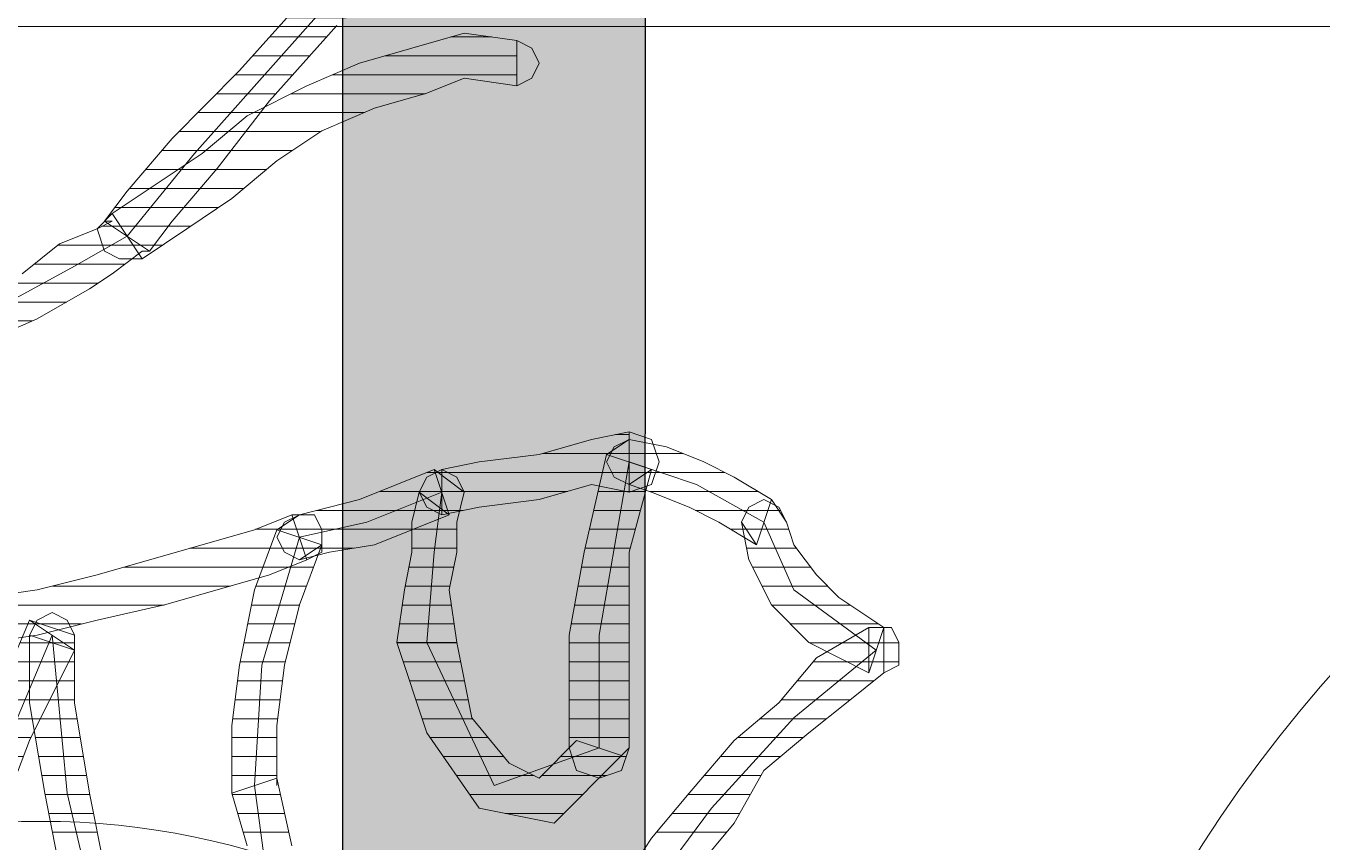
# Model space of a CAD drawing. Header units: centimetres. Extents: x 54005 to 61405, y 90310 to 94744.
# Drawn here: x 56650.87 to 56659.43, y 92668.09 to 92673.48 of the extents above; entities that cross this region are included whole.
import ezdxf

# ---------------------------------------------------------------- set-up
doc = ezdxf.new("R2010")
doc.units = ezdxf.units.CM
doc.header["$LTSCALE"] = 25
doc.linetypes.add('DASHDOT2', pattern=[0.5, 0.25, -0.125, 0, -0.125])
doc.layers.get('0').update_dxf_attribs({"lineweight": 0})
doc.layers.add('BA_axis', color=5, linetype='DASHDOT2')
doc.layers.add('OC-Mutfak_Ekipman', color=252, linetype='Continuous')
pattern_1 = [(360, (-5108.51305, -673.59423), (1e-16, 0.125), [25])]

# ---------------------------------------------------------------- blocks, each defined once
blk = doc.blocks.new('salatabar')
at = {"layer": 'OC-Mutfak_Ekipman'}
h = blk.add_hatch(color=256, dxfattribs=at)
h.dxf.hatch_style = 1
h.paths.add_polyline_path([(93394.0447, -80809.4894, 0.414212), (93393.0448, -80808.4893, 0.41421), (93392.0447, -80809.4893), (93392.0331, -80957.4893, 0.414217), (93393.0331, -80958.4893, 0.414216), (93394.0331, -80957.4894)])
h.paths.add_polyline_path([(93402.0447, -80809.4899, 0.414217), (93401.0448, -80808.4899, 0.414216), (93400.0447, -80809.4898), (93400.0331, -80957.4898, 0.414212), (93401.0331, -80958.4899, 0.41421), (93402.0331, -80957.4899)])
h.paths.add_polyline_path([(93410.0447, -80809.4905, 0.414217), (93409.0448, -80808.4904, 0.41421), (93408.0447, -80809.4903), (93408.0331, -80957.4903, 0.414217), (93409.0331, -80958.4904, 0.41421), (93410.0331, -80957.4905)])
h.paths.add_polyline_path([(93416.0331, -80957.4908, 0.414217), (93417.0331, -80958.4909, 0.41421), (93418.0331, -80957.491), (93418.0447, -80809.491, 0.414217), (93417.0448, -80808.4909, 0.41421), (93416.0447, -80809.4908)])
h.paths.add_polyline_path([(93426.0447, -80809.4915, 0.414217), (93425.0448, -80808.4914, 0.41421), (93424.0447, -80809.4913), (93424.0331, -80957.4913, 0.414217), (93425.0331, -80958.4914, 0.41421), (93426.0331, -80957.4915)])
for p, q in [((93408.0447, -80809.4903), (93408.0331, -80957.4903)), ((93410.0331, -80957.4904), (93410.0447, -80809.4904))]:
    blk.add_line(p, q, dxfattribs=at)
blk = doc.blocks.new('by')
at = {"ltscale": 30}
h = blk.add_hatch(dxfattribs=at)
h.set_pattern_fill('DC_LINES', color=256, scale=0.1, style=0)
h.set_pattern_definition(pattern_1)
edge = h.paths.add_edge_path(flags=0)
edge.add_line((6362.8562, 2247.5573), (6362.7077, 2247.5076))
edge.add_line((6362.7077, 2247.5076), (6362.3122, 2247.4083))
edge.add_line((6362.3122, 2247.4083), (6361.8669, 2247.1599))
edge.add_line((6361.8669, 2247.1599), (6361.3718, 2246.7625))
edge.add_line((6361.3718, 2246.7625), (6360.8777, 2246.3651))
edge.add_line((6360.8777, 2246.3651), (6360.4323, 2245.8684))
edge.add_line((6360.4323, 2245.8684), (6360.0857, 2245.4213))
edge.add_line((6360.0857, 2245.4213), (6359.7888, 2245.0736))
edge.add_line((6359.7888, 2245.0736), (6359.6404, 2244.8748))
edge.add_line((6359.6404, 2244.8748), (6359.3435, 2245.0736))
edge.add_line((6359.3435, 2245.0736), (6359.4919, 2245.2723))
edge.add_line((6359.4919, 2245.2723), (6359.7888, 2245.62))
edge.add_line((6359.7888, 2245.62), (6360.2341, 2246.067))
edge.add_line((6360.2341, 2246.067), (6360.6794, 2246.5639))
edge.add_line((6360.6794, 2246.5639), (6361.1745, 2247.0606))
edge.add_line((6361.1745, 2247.0606), (6361.6687, 2247.458))
edge.add_line((6361.6687, 2247.458), (6362.2136, 2247.7063))
edge.add_line((6362.2136, 2247.7063), (6362.7077, 2247.8056))
edge.add_line((6362.7077, 2247.8056), (6362.5593, 2247.756))
edge.add_line((6362.5593, 2247.756), (6362.7077, 2247.8056))
edge.add_line((6362.7077, 2247.8056), (6362.8064, 2247.756))
edge.add_line((6362.8064, 2247.756), (6362.8562, 2247.6566))
edge.add_line((6362.8562, 2247.6566), (6362.8064, 2247.5573))
edge.add_line((6362.8064, 2247.5573), (6362.7077, 2247.5076))
h = blk.add_hatch(dxfattribs=at)
h.set_pattern_fill('DC_LINES', color=256, scale=0.1, style=0)
h.set_pattern_definition(pattern_1)
edge = h.paths.add_edge_path(flags=0)
edge.add_line((6362.0652, 2245.9677), (6361.7185, 2246.0174))
edge.add_line((6361.7185, 2246.0174), (6361.4714, 2245.918))
edge.add_line((6361.4714, 2245.918), (6361.1247, 2245.8187))
edge.add_line((6361.1247, 2245.8187), (6360.778, 2245.6697))
edge.add_line((6360.778, 2245.6697), (6360.4812, 2245.471))
edge.add_line((6360.4812, 2245.471), (6360.1843, 2245.2226))
edge.add_line((6360.1843, 2245.2226), (6359.8874, 2245.0239))
edge.add_line((6359.8874, 2245.0239), (6359.5905, 2244.8252))
edge.add_line((6359.5905, 2244.8252), (6359.3933, 2245.1232))
edge.add_line((6359.3933, 2245.1232), (6359.6902, 2245.3219))
edge.add_line((6359.6902, 2245.3219), (6359.987, 2245.5206))
edge.add_line((6359.987, 2245.5206), (6360.2839, 2245.7691))
edge.add_line((6360.2839, 2245.7691), (6360.6794, 2245.9677))
edge.add_line((6360.6794, 2245.9677), (6361.0261, 2246.1168))
edge.add_line((6361.0261, 2246.1168), (6361.3718, 2246.2161))
edge.add_line((6361.3718, 2246.2161), (6361.7185, 2246.3154))
edge.add_line((6361.7185, 2246.3154), (6362.0652, 2246.2658))
h = blk.add_hatch(dxfattribs=at)
h.set_pattern_fill('DC_LINES', color=256, scale=0.1, style=0)
h.set_pattern_definition(pattern_1)
edge = h.paths.add_edge_path(flags=0)
edge.add_line((6359.6404, 2244.8748), (6359.5905, 2244.8748))
edge.add_line((6359.5905, 2244.8748), (6359.3933, 2244.7258))
edge.add_line((6359.3933, 2244.7258), (6359.2448, 2244.6265))
edge.add_line((6359.2448, 2244.6265), (6358.8982, 2244.4279))
edge.add_line((6358.8982, 2244.4279), (6358.5525, 2244.2788))
edge.add_line((6358.5525, 2244.2788), (6358.2058, 2244.0802))
edge.add_line((6358.2058, 2244.0802), (6357.8591, 2243.8814))
edge.add_line((6357.8591, 2243.8814), (6357.5622, 2243.7324))
edge.add_line((6357.5622, 2243.7324), (6357.3152, 2243.5337))
edge.add_line((6357.3152, 2243.5337), (6357.1169, 2243.8317))
edge.add_line((6357.1169, 2243.8317), (6357.365, 2244.0304))
edge.add_line((6357.365, 2244.0304), (6357.7605, 2244.1795))
edge.add_line((6357.7605, 2244.1795), (6358.1072, 2244.3781))
edge.add_line((6358.1072, 2244.3781), (6358.4529, 2244.5769))
edge.add_line((6358.4529, 2244.5769), (6358.7995, 2244.7258))
edge.add_line((6358.7995, 2244.7258), (6359.0466, 2244.9246))
edge.add_line((6359.0466, 2244.9246), (6359.2937, 2245.0239))
edge.add_line((6359.2937, 2245.0239), (6359.3933, 2245.0736))
edge.add_line((6359.3933, 2245.0736), (6359.3435, 2245.0736))
h = blk.add_hatch(dxfattribs=at)
h.set_pattern_fill('DC_LINES', color=256, scale=0.1, style=0)
h.set_pattern_definition(pattern_1)
edge = h.paths.add_edge_path(flags=0)
edge.add_line((6361.57, 2243.4343), (6361.8171, 2243.484))
edge.add_line((6361.8171, 2243.484), (6362.2136, 2243.5337))
edge.add_line((6362.2136, 2243.5337), (6362.5593, 2243.6331))
edge.add_line((6362.5593, 2243.6331), (6362.8064, 2243.6827))
edge.add_line((6362.8064, 2243.6827), (6362.8064, 2243.2854))
edge.add_line((6362.8064, 2243.2854), (6362.5593, 2243.335))
edge.add_line((6362.5593, 2243.335), (6362.2136, 2243.2356))
edge.add_line((6362.2136, 2243.2356), (6361.8171, 2243.186))
edge.add_line((6361.8171, 2243.186), (6361.57, 2243.1362))
h = blk.add_hatch(dxfattribs=at)
h.set_pattern_fill('DC_LINES', color=256, scale=0.1, style=0)
h.set_pattern_definition(pattern_1)
edge = h.paths.add_edge_path(flags=0)
edge.add_line((6362.6579, 2243.5337), (6362.8064, 2243.6331))
edge.add_line((6362.8064, 2243.6331), (6363.0544, 2243.5833))
edge.add_line((6363.0544, 2243.5833), (6363.3015, 2243.484))
edge.add_line((6363.3015, 2243.484), (6363.4997, 2243.3847))
edge.add_line((6363.4997, 2243.3847), (6363.7468, 2243.2356))
edge.add_line((6363.7468, 2243.2356), (6363.6482, 2242.9376))
edge.add_line((6363.6482, 2242.9376), (6363.4001, 2243.0866))
edge.add_line((6363.4001, 2243.0866), (6363.2029, 2243.186))
edge.add_line((6363.2029, 2243.186), (6362.9548, 2243.2854))
edge.add_line((6362.9548, 2243.2854), (6362.8064, 2243.335))
edge.add_line((6362.8064, 2243.335), (6362.9548, 2243.4343))
edge.add_line((6362.9548, 2243.4343), (6362.8064, 2243.335))
edge.add_line((6362.8064, 2243.335), (6362.7077, 2243.3847))
edge.add_line((6362.7077, 2243.3847), (6362.6579, 2243.484))
edge.add_line((6362.6579, 2243.484), (6362.7077, 2243.5833))
edge.add_line((6362.7077, 2243.5833), (6362.8064, 2243.6331))
h = blk.add_hatch(dxfattribs=at)
h.set_pattern_fill('DC_LINES', color=256, scale=0.1, style=0)
h.set_pattern_definition(pattern_1)
edge = h.paths.add_edge_path(flags=0)
edge.add_line((6362.4607, 2241.6461), (6362.4109, 2241.5964))
edge.add_line((6362.4109, 2241.5964), (6362.4109, 2241.8944))
edge.add_line((6362.4109, 2241.8944), (6362.4109, 2242.3415))
edge.add_line((6362.4109, 2242.3415), (6362.5095, 2242.888))
edge.add_line((6362.5095, 2242.888), (6362.6579, 2243.5337))
edge.add_line((6362.6579, 2243.5337), (6362.9548, 2243.4343))
edge.add_line((6362.9548, 2243.4343), (6362.8064, 2242.888))
edge.add_line((6362.8064, 2242.888), (6362.8064, 2242.3415))
edge.add_line((6362.8064, 2242.3415), (6362.8064, 2241.8944))
edge.add_line((6362.8064, 2241.8944), (6362.8064, 2241.5964))
edge.add_line((6362.8064, 2241.5964), (6362.7575, 2241.5468))
edge.add_line((6362.7575, 2241.5468), (6362.8064, 2241.5964))
edge.add_line((6362.8064, 2241.5964), (6362.7575, 2241.4473))
edge.add_line((6362.7575, 2241.4473), (6362.6091, 2241.3977))
edge.add_line((6362.6091, 2241.3977), (6362.4607, 2241.4473))
edge.add_line((6362.4607, 2241.4473), (6362.4109, 2241.5964))
h = blk.add_hatch(dxfattribs=at)
h.set_pattern_fill('DC_LINES', color=256, scale=0.1, style=0)
h.set_pattern_definition(pattern_1)
edge = h.paths.add_edge_path(flags=0)
edge.add_line((6360.4812, 2243.0369), (6360.6296, 2243.1362))
edge.add_line((6360.6296, 2243.1362), (6360.8279, 2243.186))
edge.add_line((6360.8279, 2243.186), (6361.0261, 2243.2356))
edge.add_line((6361.0261, 2243.2356), (6361.2732, 2243.335))
edge.add_line((6361.2732, 2243.335), (6361.5202, 2243.4343))
edge.add_line((6361.5202, 2243.4343), (6361.6198, 2243.1362))
edge.add_line((6361.6198, 2243.1362), (6361.3718, 2243.0369))
edge.add_line((6361.3718, 2243.0369), (6361.1247, 2242.9376))
edge.add_line((6361.1247, 2242.9376), (6360.8279, 2242.888))
edge.add_line((6360.8279, 2242.888), (6360.6296, 2242.8383))
edge.add_line((6360.6296, 2242.8383), (6360.778, 2242.9376))
edge.add_line((6360.778, 2242.9376), (6360.6296, 2242.8383))
edge.add_line((6360.6296, 2242.8383), (6360.531, 2242.888))
edge.add_line((6360.531, 2242.888), (6360.4812, 2242.9873))
edge.add_line((6360.4812, 2242.9873), (6360.531, 2243.0866))
edge.add_line((6360.531, 2243.0866), (6360.6296, 2243.1362))
h = blk.add_hatch(dxfattribs=at)
h.set_pattern_fill('DC_LINES', color=256, scale=0.1, style=0)
h.set_pattern_definition(pattern_1)
edge = h.paths.add_edge_path(flags=0)
edge.add_line((6361.5202, 2243.4343), (6361.7185, 2243.2854))
edge.add_line((6361.7185, 2243.2854), (6361.6687, 2243.0866))
edge.add_line((6361.6687, 2243.0866), (6361.6687, 2242.888))
edge.add_line((6361.6687, 2242.888), (6361.6198, 2242.6395))
edge.add_line((6361.6198, 2242.6395), (6361.6687, 2242.2918))
edge.add_line((6361.6687, 2242.2918), (6361.2732, 2242.2918))
edge.add_line((6361.2732, 2242.2918), (6361.323, 2242.6395))
edge.add_line((6361.323, 2242.6395), (6361.3718, 2242.888))
edge.add_line((6361.3718, 2242.888), (6361.3718, 2243.0866))
edge.add_line((6361.3718, 2243.0866), (6361.4216, 2243.2854))
edge.add_line((6361.4216, 2243.2854), (6361.6198, 2243.1362))
edge.add_line((6361.6198, 2243.1362), (6361.4216, 2243.2854))
edge.add_line((6361.4216, 2243.2854), (6361.4714, 2243.3847))
edge.add_line((6361.4714, 2243.3847), (6361.57, 2243.4343))
edge.add_line((6361.57, 2243.4343), (6361.6687, 2243.3847))
edge.add_line((6361.6687, 2243.3847), (6361.7185, 2243.2854))
h = blk.add_hatch(dxfattribs=at)
h.set_pattern_fill('DC_LINES', color=256, scale=0.1, style=0)
h.set_pattern_definition(pattern_1)
edge = h.paths.add_edge_path(flags=0)
edge.add_line((6367.0124, 2240.7023), (6367.5564, 2240.9506))
edge.add_line((6367.5564, 2240.9506), (6368.2488, 2241.2984))
edge.add_line((6368.2488, 2241.2984), (6368.9421, 2241.6958))
edge.add_line((6368.9421, 2241.6958), (6369.6345, 2242.0932))
edge.add_line((6369.6345, 2242.0932), (6370.278, 2242.4906))
edge.add_line((6370.278, 2242.4906), (6370.8708, 2242.8383))
edge.add_line((6370.8708, 2242.8383), (6371.3161, 2243.0866))
edge.add_line((6371.3161, 2243.0866), (6371.5642, 2243.2854))
edge.add_line((6371.5642, 2243.2854), (6371.7614, 2242.9873))
edge.add_line((6371.7614, 2242.9873), (6371.5144, 2242.7885))
edge.add_line((6371.5144, 2242.7885), (6370.9704, 2242.5402))
edge.add_line((6370.9704, 2242.5402), (6370.4753, 2242.1925))
edge.add_line((6370.4753, 2242.1925), (6369.7331, 2241.7951))
edge.add_line((6369.7331, 2241.7951), (6369.0407, 2241.3977))
edge.add_line((6369.0407, 2241.3977), (6368.3484, 2241.0003))
edge.add_line((6368.3484, 2241.0003), (6367.655, 2240.6526))
edge.add_line((6367.655, 2240.6526), (6367.1111, 2240.4043))
h = blk.add_hatch(dxfattribs=at)
h.set_pattern_fill('DC_LINES', color=256, scale=0.1, style=0)
h.set_pattern_definition(pattern_1)
edge = h.paths.add_edge_path(flags=0)
edge.add_line((6363.7468, 2243.2356), (6363.8454, 2243.0866))
edge.add_line((6363.8454, 2243.0866), (6363.8952, 2242.9376))
edge.add_line((6363.8952, 2242.9376), (6364.0437, 2242.7389))
edge.add_line((6364.0437, 2242.7389), (6364.1921, 2242.5899))
edge.add_line((6364.1921, 2242.5899), (6364.489, 2242.3912))
edge.add_line((6364.489, 2242.3912), (6364.3904, 2242.0932))
edge.add_line((6364.3904, 2242.0932), (6363.9939, 2242.2918))
edge.add_line((6363.9939, 2242.2918), (6363.7468, 2242.5402))
edge.add_line((6363.7468, 2242.5402), (6363.5984, 2242.8383))
edge.add_line((6363.5984, 2242.8383), (6363.5486, 2243.0866))
edge.add_line((6363.5486, 2243.0866), (6363.6482, 2242.9376))
edge.add_line((6363.6482, 2242.9376), (6363.5486, 2243.0866))
edge.add_line((6363.5486, 2243.0866), (6363.5984, 2243.186))
edge.add_line((6363.5984, 2243.186), (6363.697, 2243.2356))
edge.add_line((6363.697, 2243.2356), (6363.7966, 2243.186))
edge.add_line((6363.7966, 2243.186), (6363.8454, 2243.0866))
h = blk.add_hatch(dxfattribs=at)
h.set_pattern_fill('DC_LINES', color=256, scale=0.1, style=0)
h.set_pattern_definition(pattern_1)
edge = h.paths.add_edge_path(flags=0)
edge.add_line((6360.6794, 2242.8383), (6360.4323, 2242.7389))
edge.add_line((6360.4323, 2242.7389), (6360.0857, 2242.6395))
edge.add_line((6360.0857, 2242.6395), (6359.739, 2242.5402))
edge.add_line((6359.739, 2242.5402), (6359.2937, 2242.4409))
edge.add_line((6359.2937, 2242.4409), (6358.8982, 2242.3415))
edge.add_line((6358.8982, 2242.3415), (6358.5525, 2242.2918))
edge.add_line((6358.5525, 2242.2918), (6358.2058, 2242.2422))
edge.add_line((6358.2058, 2242.2422), (6357.9089, 2242.1925))
edge.add_line((6357.9089, 2242.1925), (6357.9089, 2242.5899))
edge.add_line((6357.9089, 2242.5899), (6358.2058, 2242.5402))
edge.add_line((6358.2058, 2242.5402), (6358.5525, 2242.5899))
edge.add_line((6358.5525, 2242.5899), (6358.8982, 2242.6395))
edge.add_line((6358.8982, 2242.6395), (6359.2937, 2242.7389))
edge.add_line((6359.2937, 2242.7389), (6359.6404, 2242.8383))
edge.add_line((6359.6404, 2242.8383), (6359.987, 2242.9376))
edge.add_line((6359.987, 2242.9376), (6360.3327, 2243.0369))
edge.add_line((6360.3327, 2243.0369), (6360.5808, 2243.1362))
h = blk.add_hatch(dxfattribs=at)
h.set_pattern_fill('DC_LINES', color=256, scale=0.1, style=0)
h.set_pattern_definition(pattern_1)
edge = h.paths.add_edge_path(flags=0)
edge.add_line((6360.1843, 2241.2984), (6360.1843, 2241.348))
edge.add_line((6360.1843, 2241.348), (6360.1843, 2241.7454))
edge.add_line((6360.1843, 2241.7454), (6360.2341, 2242.1428))
edge.add_line((6360.2341, 2242.1428), (6360.3327, 2242.6395))
edge.add_line((6360.3327, 2242.6395), (6360.4812, 2243.0369))
edge.add_line((6360.4812, 2243.0369), (6360.778, 2242.9376))
edge.add_line((6360.778, 2242.9376), (6360.6296, 2242.5402))
edge.add_line((6360.6296, 2242.5402), (6360.531, 2242.1428))
edge.add_line((6360.531, 2242.1428), (6360.4812, 2241.7454))
edge.add_line((6360.4812, 2241.7454), (6360.4812, 2241.348))
edge.add_line((6360.4812, 2241.348), (6360.4812, 2241.3977))
h = blk.add_hatch(dxfattribs=at)
h.set_pattern_fill('DC_LINES', color=256, scale=0.1, style=0)
h.set_pattern_definition(pattern_1)
edge = h.paths.add_edge_path(flags=0)
edge.add_line((6358.8484, 2242.4409), (6359.1452, 2242.3415))
edge.add_line((6359.1452, 2242.3415), (6359.1452, 2241.8944))
edge.add_line((6359.1452, 2241.8944), (6359.2448, 2241.2984))
edge.add_line((6359.2448, 2241.2984), (6359.3435, 2240.8016))
edge.add_line((6359.3435, 2240.8016), (6359.4421, 2240.5036))
edge.add_line((6359.4421, 2240.5036), (6359.1452, 2240.4043))
edge.add_line((6359.1452, 2240.4043), (6359.0466, 2240.8016))
edge.add_line((6359.0466, 2240.8016), (6358.948, 2241.2984))
edge.add_line((6358.948, 2241.2984), (6358.8484, 2241.8944))
edge.add_line((6358.8484, 2241.8944), (6358.8484, 2242.3415))
edge.add_line((6358.8484, 2242.3415), (6359.1452, 2242.2422))
edge.add_line((6359.1452, 2242.2422), (6358.8484, 2242.3415))
edge.add_line((6358.8484, 2242.3415), (6358.8982, 2242.4409))
edge.add_line((6358.8982, 2242.4409), (6358.9978, 2242.4906))
edge.add_line((6358.9978, 2242.4906), (6359.0964, 2242.4409))
edge.add_line((6359.0964, 2242.4409), (6359.1452, 2242.3415))
h = blk.add_hatch(dxfattribs=at)
h.set_pattern_fill('DC_LINES', color=256, scale=0.1, style=0)
h.set_pattern_definition(pattern_1)
edge = h.paths.add_edge_path(flags=0)
edge.add_line((6358.1072, 2240.0069), (6358.2058, 2240.4539))
edge.add_line((6358.2058, 2240.4539), (6358.3044, 2241.0997))
edge.add_line((6358.3044, 2241.0997), (6358.5525, 2241.7454))
edge.add_line((6358.5525, 2241.7454), (6358.8484, 2242.4409))
edge.add_line((6358.8484, 2242.4409), (6359.1452, 2242.2422))
edge.add_line((6359.1452, 2242.2422), (6358.8484, 2241.6461))
edge.add_line((6358.8484, 2241.6461), (6358.6013, 2241.0003))
edge.add_line((6358.6013, 2241.0003), (6358.5027, 2240.4539))
edge.add_line((6358.5027, 2240.4539), (6358.5027, 2240.0069))
h = blk.add_hatch(dxfattribs=at)
h.set_pattern_fill('DC_LINES', color=256, scale=0.1, style=0)
h.set_pattern_definition(pattern_1)
edge = h.paths.add_edge_path(flags=0)
edge.add_line((6364.489, 2242.3912), (6364.489, 2242.0932))
edge.add_line((6364.489, 2242.0932), (6364.2419, 2241.8944))
edge.add_line((6364.2419, 2241.8944), (6363.9939, 2241.6958))
edge.add_line((6363.9939, 2241.6958), (6363.697, 2241.4473))
edge.add_line((6363.697, 2241.4473), (6363.4997, 2241.0997))
edge.add_line((6363.4997, 2241.0997), (6363.2517, 2240.8016))
edge.add_line((6363.2517, 2240.8016), (6363.0544, 2240.5036))
edge.add_line((6363.0544, 2240.5036), (6362.906, 2240.2552))
edge.add_line((6362.906, 2240.2552), (6362.8064, 2240.0565))
edge.add_line((6362.8064, 2240.0565), (6362.5095, 2240.1558))
edge.add_line((6362.5095, 2240.1558), (6362.6091, 2240.3546))
edge.add_line((6362.6091, 2240.3546), (6362.7575, 2240.7023))
edge.add_line((6362.7575, 2240.7023), (6362.9548, 2241.0003))
edge.add_line((6362.9548, 2241.0003), (6363.2029, 2241.2984))
edge.add_line((6363.2029, 2241.2984), (6363.4997, 2241.6461))
edge.add_line((6363.4997, 2241.6461), (6363.7966, 2241.8944))
edge.add_line((6363.7966, 2241.8944), (6364.0437, 2242.1925))
edge.add_line((6364.0437, 2242.1925), (6364.3904, 2242.3912))
edge.add_line((6364.3904, 2242.3912), (6364.3904, 2242.0932))
edge.add_line((6364.3904, 2242.0932), (6364.3904, 2242.3912))
edge.add_line((6364.3904, 2242.3912), (6364.5388, 2242.3912))
edge.add_line((6364.5388, 2242.3912), (6364.5876, 2242.2918))
edge.add_line((6364.5876, 2242.2918), (6364.5876, 2242.1428))
edge.add_line((6364.5876, 2242.1428), (6364.489, 2242.0932))
h = blk.add_hatch(dxfattribs=at)
h.set_pattern_fill('DC_LINES', color=256, scale=0.1, style=0)
h.set_pattern_definition(pattern_1)
edge = h.paths.add_edge_path(flags=0)
edge.add_line((6361.6687, 2242.2918), (6361.7683, 2241.7951))
edge.add_line((6361.7683, 2241.7951), (6362.0154, 2241.497))
edge.add_line((6362.0154, 2241.497), (6362.2136, 2241.3977))
edge.add_line((6362.2136, 2241.3977), (6362.4607, 2241.6461))
edge.add_line((6362.4607, 2241.6461), (6362.7575, 2241.5468))
edge.add_line((6362.7575, 2241.5468), (6362.3122, 2241.0997))
edge.add_line((6362.3122, 2241.0997), (6361.8171, 2241.199))
edge.add_line((6361.8171, 2241.199), (6361.4714, 2241.6958))
edge.add_line((6361.4714, 2241.6958), (6361.2732, 2242.2918))
h = blk.add_hatch(dxfattribs=at)
h.set_pattern_fill('DC_LINES', color=256, scale=0.1, style=0)
h.set_pattern_definition(pattern_1)
edge = h.paths.add_edge_path(flags=0)
edge.add_line((6360.0857, 2240.3546), (6360.1355, 2240.3546))
edge.add_line((6360.1355, 2240.3546), (6360.1843, 2240.4539))
edge.add_line((6360.1843, 2240.4539), (6360.2839, 2240.6029))
edge.add_line((6360.2839, 2240.6029), (6360.2839, 2240.9506))
edge.add_line((6360.2839, 2240.9506), (6360.1843, 2241.2984))
edge.add_line((6360.1843, 2241.2984), (6360.4812, 2241.3977))
edge.add_line((6360.4812, 2241.3977), (6360.5808, 2240.9506))
edge.add_line((6360.5808, 2240.9506), (6360.5808, 2240.6029))
edge.add_line((6360.5808, 2240.6029), (6360.4812, 2240.2552))
edge.add_line((6360.4812, 2240.2552), (6360.2341, 2240.0565))
edge.add_line((6360.2341, 2240.0565), (6360.2839, 2240.0565))
for p, q in [((6360.2341, 2246.067, -4.5045), (6360.6794, 2246.5639, -4.5045)), ((6359.9372, 2245.5206, -4.5045), (6360.778, 2246.4644, -4.5045)), ((6360.8777, 2246.3651, -4.5045), (6360.4323, 2245.8684, -4.5045)), ((6361.3718, 2246.2161, -4.5045), (6361.7185, 2246.3154, -4.5045)), ((6361.7185, 2246.3154, -4.5045), (6362.0652, 2246.2658, -4.5045)), ((6362.0652, 2246.2658, -4.5045), (6362.1638, 2246.2161, -4.5045)), ((6362.0652, 2245.9677, -4.5045), (6362.0652, 2246.2658, -4.5045)), ((6362.0652, 2246.2658, -4.5045), (6362.0652, 2246.2658, -4.5045)), ((6362.0652, 2246.2658, -4.5045), (6362.0652, 2245.9677, -4.5045)), ((6361.0261, 2246.1168, -4.5045), (6361.3718, 2246.2161, -4.5045)), ((6362.1638, 2246.2161, -4.5045), (6362.2136, 2246.1168, -4.5045)), ((6360.6794, 2245.9677, -4.5045), (6361.0261, 2246.1168, -4.5045)), ((6362.2136, 2246.1168, -4.5045), (6362.1638, 2246.0174, -4.5045)), ((6359.7888, 2245.62, -4.5045), (6360.2341, 2246.067, -4.5045)), ((6361.7185, 2246.0174, -4.5045), (6361.4714, 2245.918, -4.5045)), ((6362.0652, 2245.9677, -4.5045), (6361.7185, 2246.0174, -4.5045)), ((6362.1638, 2246.0174, -4.5045), (6362.0652, 2245.9677, -4.5045)), ((6360.2839, 2245.7691, -4.5045), (6360.6794, 2245.9677, -4.5045)), ((6361.4714, 2245.918, -4.5045), (6361.1247, 2245.8187, -4.5045)), ((6362.0652, 2245.9677, -4.5045), (6362.0652, 2245.9677, -4.5045)), ((6360.4323, 2245.8684, -4.5045), (6360.0857, 2245.4213, -4.5045)), ((6361.1247, 2245.8187, -4.5045), (6360.778, 2245.6697, -4.5045)), ((6359.987, 2245.5206, -4.5045), (6360.2839, 2245.7691, -4.5045)), ((6360.778, 2245.6697, -4.5045), (6360.4812, 2245.471, -4.5045)), ((6359.4919, 2245.2723, -4.5045), (6359.7888, 2245.62, -4.5045)), ((6359.4919, 2244.9743, -4.5045), (6359.9372, 2245.5206, -4.5045)), ((6359.6902, 2245.3219, -4.5045), (6359.987, 2245.5206, -4.5045)), ((6360.0857, 2245.4213, -4.5045), (6359.7888, 2245.0736, -4.5045)), ((6360.4812, 2245.471, -4.5045), (6360.1843, 2245.2226, -4.5045)), ((6359.3933, 2245.1232, -4.5045), (6359.6902, 2245.3219, -4.5045)), ((6359.3435, 2245.0736, -4.5045), (6359.4919, 2245.2723, -4.5045)), ((6360.1843, 2245.2226, -4.5045), (6359.8874, 2245.0239, -4.5045)), ((6359.2937, 2245.0239, -4.5045), (6359.3933, 2245.1232, -4.5045)), ((6359.2937, 2245.0239, -4.5045), (6359.3933, 2245.0736, -4.5045)), ((6359.6404, 2244.8748, -4.5045), (6359.3435, 2245.0736, -4.5045)), ((6359.3933, 2245.0736, -4.5045), (6359.3435, 2245.0736, -4.5045)), ((6359.3435, 2245.0736, -4.5045), (6359.6404, 2244.8748, -4.5045)), ((6359.5905, 2244.8252, -4.5045), (6359.3933, 2245.1232, -4.5045)), ((6359.3933, 2245.1232, -4.5045), (6359.5905, 2244.8252, -4.5045)), ((6359.7888, 2245.0736, -4.5045), (6359.6404, 2244.8748, -4.5045)), ((6359.0466, 2244.9246, -4.5045), (6359.2937, 2245.0239, -4.5045)), ((6359.1452, 2244.7755, -4.5045), (6359.4919, 2244.9743, -4.5045)), ((6359.3435, 2244.8748, -4.5045), (6359.2937, 2245.0239, -4.5045)), ((6359.8874, 2245.0239, -4.5045), (6359.5905, 2244.8252, -4.5045)), ((6358.7995, 2244.7258, -4.5045), (6359.0466, 2244.9246, -4.5045)), ((6359.4421, 2244.8252, -4.5045), (6359.3435, 2244.8748, -4.5045)), ((6359.5905, 2244.8748, -4.5045), (6359.3933, 2244.7258, -4.5045)), ((6359.5905, 2244.8252, -4.5045), (6359.4421, 2244.8252, -4.5045)), ((6359.6404, 2244.8748, -4.5045), (6359.5905, 2244.8748, -4.5045)), ((6359.5905, 2244.8252, -4.5045), (6359.5905, 2244.8252, -4.5045)), ((6359.6404, 2244.8748, -4.5045), (6359.6404, 2244.8748, -4.5045)), ((6358.5027, 2244.4279, -4.5045), (6359.1452, 2244.7755, -4.5045)), ((6359.3933, 2244.7258, -4.5045), (6359.2448, 2244.6265, -4.5045)), ((6359.2448, 2244.6265, -4.5045), (6358.8982, 2244.4279, -4.5045)), ((6358.8982, 2244.4279, -4.5045), (6358.5525, 2244.2788, -4.5045)), ((6362.5593, 2243.6331, -4.5045), (6362.8064, 2243.6827, -4.5045)), ((6362.8064, 2243.6827, -4.5045), (6362.8064, 2243.2854, -4.5045)), ((6362.8064, 2243.6827, -4.5045), (6362.9548, 2243.6331, -4.5045)), ((6362.8064, 2243.2854, -4.5045), (6362.8064, 2243.6827, -4.5045)), ((6362.8064, 2243.6827, -4.5045), (6362.8064, 2243.6827, -4.5045)), ((6362.2136, 2243.5337, -4.5045), (6362.5593, 2243.6331, -4.5045)), ((6362.6579, 2243.5337, -4.5045), (6362.8064, 2243.6331, -4.5045)), ((6362.8064, 2243.6331, -4.5045), (6362.6579, 2243.5337, -4.5045)), ((6362.7077, 2243.5833, -4.5045), (6362.8064, 2243.6331, -4.5045)), ((6362.8064, 2243.6331, -4.5045), (6363.0544, 2243.5833, -4.5045)), ((6362.9548, 2243.6331, -4.5045), (6363.0046, 2243.484, -4.5045)), ((6361.8171, 2243.484, -4.5045), (6362.2136, 2243.5337, -4.5045)), ((6362.5095, 2242.888, -4.5045), (6362.6579, 2243.5337, -4.5045)), ((6362.6579, 2243.484, -4.5045), (6362.7077, 2243.5833, -4.5045)), ((6362.6579, 2243.5337, -4.5045), (6362.9548, 2243.4343, -4.5045)), ((6362.6579, 2243.5337, -4.5045), (6362.6579, 2243.5337, -4.5045)), ((6363.0544, 2243.5833, -4.5045), (6363.3015, 2243.484, -4.5045)), ((6361.2732, 2243.335, -4.5045), (6361.5202, 2243.4343, -4.5045)), ((6361.4714, 2243.3847, -4.5045), (6361.57, 2243.4343, -4.5045)), ((6361.4714, 2243.3847, -4.5045), (6361.57, 2243.4343, -4.5045)), ((6361.5202, 2243.4343, -4.5045), (6361.7185, 2243.2854, -4.5045)), ((6361.7185, 2243.2854, -4.5045), (6361.5202, 2243.4343, -4.5045)), ((6361.5202, 2243.4343, -4.5045), (6361.5202, 2243.4343, -4.5045)), ((6361.5202, 2243.4343, -4.5045), (6361.6198, 2243.1362, -4.5045)), ((6361.57, 2243.4343, -4.5045), (6361.8171, 2243.484, -4.5045)), ((6361.57, 2243.4343, -4.5045), (6361.6687, 2243.3847, -4.5045)), ((6361.57, 2243.1362, -4.5045), (6361.57, 2243.4343, -4.5045)), ((6361.57, 2243.4343, -4.5045), (6361.57, 2243.4343, -4.5045)), ((6361.57, 2243.4343, -4.5045), (6361.57, 2243.1362, -4.5045)), ((6362.8064, 2243.484, -4.5045), (6362.6091, 2242.3415, -4.5045)), ((6362.7077, 2243.3847, -4.5045), (6362.6579, 2243.484, -4.5045)), ((6363.2517, 2243.335, -4.5045), (6362.8064, 2243.484, -4.5045)), ((6362.9548, 2243.4343, -4.5045), (6362.8064, 2242.888, -4.5045)), ((6362.8064, 2243.335, -4.5045), (6362.9548, 2243.4343, -4.5045)), ((6362.9548, 2243.4343, -4.5045), (6362.8064, 2243.335, -4.5045)), ((6363.0046, 2243.484, -4.5045), (6362.9548, 2243.335, -4.5045)), ((6363.3015, 2243.484, -4.5045), (6363.4997, 2243.3847, -4.5045)), ((6361.4216, 2243.2854, -4.5045), (6361.4714, 2243.3847, -4.5045)), ((6361.4216, 2243.2854, -4.5045), (6361.4714, 2243.3847, -4.5045)), ((6361.6687, 2243.3847, -4.5045), (6361.7185, 2243.2854, -4.5045)), ((6362.8064, 2243.335, -4.5045), (6362.7077, 2243.3847, -4.5045)), ((6363.4997, 2243.3847, -4.5045), (6363.7468, 2243.2356, -4.5045)), ((6361.0261, 2243.2356, -4.5045), (6361.2732, 2243.335, -4.5045)), ((6361.57, 2243.2854, -4.5045), (6361.0749, 2243.0866, -4.5045)), ((6361.3718, 2243.0866, -4.5045), (6361.4216, 2243.2854, -4.5045)), ((6361.4216, 2243.2854, -4.5045), (6361.6198, 2243.1362, -4.5045)), ((6361.6198, 2243.1362, -4.5045), (6361.4216, 2243.2854, -4.5045)), ((6361.4714, 2243.186, -4.5045), (6361.4216, 2243.2854, -4.5045)), ((6361.5202, 2242.888, -4.5045), (6361.57, 2243.2854, -4.5045)), ((6361.57, 2243.2854, -4.5045), (6361.57, 2243.2854, -4.5045)), ((6361.7185, 2243.2854, -4.5045), (6361.6687, 2243.0866, -4.5045)), ((6362.5593, 2243.335, -4.5045), (6362.2136, 2243.2356, -4.5045)), ((6362.8064, 2243.2854, -4.5045), (6362.5593, 2243.335, -4.5045)), ((6362.9548, 2243.2854, -4.5045), (6362.8064, 2243.335, -4.5045)), ((6362.9548, 2243.335, -4.5045), (6362.8064, 2243.2854, -4.5045)), ((6363.2029, 2243.186, -4.5045), (6362.9548, 2243.2854, -4.5045)), ((6363.697, 2243.0866, -4.5045), (6363.2517, 2243.335, -4.5045)), ((6360.6296, 2243.1362, -4.5045), (6360.8279, 2243.186, -4.5045)), ((6360.8279, 2243.186, -4.5045), (6361.0261, 2243.2356, -4.5045)), ((6361.57, 2243.1362, -4.5045), (6361.4714, 2243.186, -4.5045)), ((6361.8171, 2243.186, -4.5045), (6361.57, 2243.1362, -4.5045)), ((6362.2136, 2243.2356, -4.5045), (6361.8171, 2243.186, -4.5045)), ((6363.4001, 2243.0866, -4.5045), (6363.2029, 2243.186, -4.5045)), ((6363.5486, 2243.0866, -4.5045), (6363.5984, 2243.186, -4.5045)), ((6363.5984, 2243.186, -4.5045), (6363.697, 2243.2356, -4.5045)), ((6363.7468, 2243.2356, -4.5045), (6363.6482, 2242.9376, -4.5045)), ((6363.697, 2243.2356, -4.5045), (6363.7966, 2243.186, -4.5045)), ((6363.7468, 2243.2356, -4.5045), (6363.8454, 2243.0866, -4.5045)), ((6363.8454, 2243.0866, -4.5045), (6363.7468, 2243.2356, -4.5045)), ((6363.7468, 2243.2356, -4.5045), (6363.7468, 2243.2356, -4.5045)), ((6363.7966, 2243.186, -4.5045), (6363.8454, 2243.0866, -4.5045)), ((6360.3327, 2243.0369, -4.5045), (6360.5808, 2243.1362, -4.5045)), ((6360.4812, 2243.0369, -4.5045), (6360.6296, 2243.1362, -4.5045)), ((6360.6296, 2243.1362, -4.5045), (6360.4812, 2243.0369, -4.5045)), ((6360.4812, 2242.9873, -4.5045), (6360.531, 2243.0866, -4.5045)), ((6360.531, 2243.0866, -4.5045), (6360.6296, 2243.1362, -4.5045)), ((6360.5808, 2243.1362, -4.5045), (6360.7292, 2243.1362, -4.5045)), ((6360.6794, 2242.8383, -4.5045), (6360.5808, 2243.1362, -4.5045)), ((6360.5808, 2243.1362, -4.5045), (6360.5808, 2243.1362, -4.5045)), ((6360.5808, 2243.1362, -4.5045), (6360.6794, 2242.8383, -4.5045)), ((6361.0749, 2243.0866, -4.5045), (6360.6296, 2242.9873, -4.5045)), ((6360.7292, 2243.1362, -4.5045), (6360.778, 2243.0369, -4.5045)), ((6361.6198, 2243.1362, -4.5045), (6361.3718, 2243.0369, -4.5045)), ((6361.3718, 2242.888, -4.5045), (6361.3718, 2243.0866, -4.5045)), ((6361.57, 2243.1362, -4.5045), (6361.57, 2243.1362, -4.5045)), ((6361.6687, 2243.0866, -4.5045), (6361.6687, 2242.888, -4.5045)), ((6363.6482, 2242.9376, -4.5045), (6363.4001, 2243.0866, -4.5045)), ((6363.5984, 2242.8383, -4.5045), (6363.5486, 2243.0866, -4.5045)), ((6363.5486, 2243.0866, -4.5045), (6363.6482, 2242.9376, -4.5045)), ((6363.6482, 2242.9376, -4.5045), (6363.5486, 2243.0866, -4.5045)), ((6363.8952, 2242.6395, -4.5045), (6363.697, 2243.0866, -4.5045)), ((6363.8454, 2243.0866, -4.5045), (6363.8952, 2242.9376, -4.5045)), ((6359.987, 2242.9376, -4.5045), (6360.3327, 2243.0369, -4.5045)), ((6360.3327, 2242.6395, -4.5045), (6360.4812, 2243.0369, -4.5045)), ((6360.4812, 2243.0369, -4.5045), (6360.778, 2242.9376, -4.5045)), ((6360.4812, 2243.0369, -4.5045), (6360.4812, 2243.0369, -4.5045)), ((6360.778, 2243.0369, -4.5045), (6360.778, 2242.888, -4.5045)), ((6361.3718, 2243.0369, -4.5045), (6361.1247, 2242.9376, -4.5045)), ((6359.6404, 2242.8383, -4.5045), (6359.987, 2242.9376, -4.5045)), ((6360.6296, 2242.9873, -4.5045), (6360.3825, 2242.1428, -4.5045)), ((6360.531, 2242.888, -4.5045), (6360.4812, 2242.9873, -4.5045)), ((6360.778, 2242.9376, -4.5045), (6360.6296, 2242.5402, -4.5045)), ((6360.6296, 2242.8383, -4.5045), (6360.778, 2242.9376, -4.5045)), ((6360.778, 2242.9376, -4.5045), (6360.6296, 2242.8383, -4.5045)), ((6361.1247, 2242.9376, -4.5045), (6360.8279, 2242.888, -4.5045)), ((6363.8952, 2242.9376, -4.5045), (6364.0437, 2242.7389, -4.5045)), ((6359.2937, 2242.7389, -4.5045), (6359.6404, 2242.8383, -4.5045)), ((6360.6794, 2242.8383, -4.5045), (6360.4323, 2242.7389, -4.5045)), ((6360.6296, 2242.8383, -4.5045), (6360.531, 2242.888, -4.5045)), ((6360.8279, 2242.888, -4.5045), (6360.6296, 2242.8383, -4.5045)), ((6360.778, 2242.888, -4.5045), (6360.6794, 2242.8383, -4.5045)), ((6360.6794, 2242.8383, -4.5045), (6360.6794, 2242.8383, -4.5045)), ((6361.323, 2242.6395, -4.5045), (6361.3718, 2242.888, -4.5045)), ((6361.4714, 2242.2918, -4.5045), (6361.5202, 2242.888, -4.5045)), ((6361.6687, 2242.888, -4.5045), (6361.6198, 2242.6395, -4.5045)), ((6362.4109, 2242.3415, -4.5045), (6362.5095, 2242.888, -4.5045)), ((6362.8064, 2242.888, -4.5045), (6362.8064, 2242.3415, -4.5045)), ((6363.7468, 2242.5402, -4.5045), (6363.5984, 2242.8383, -4.5045)), ((6358.8982, 2242.6395, -4.5045), (6359.2937, 2242.7389, -4.5045)), ((6360.4323, 2242.7389, -4.5045), (6360.0857, 2242.6395, -4.5045)), ((6364.0437, 2242.7389, -4.5045), (6364.1921, 2242.5899, -4.5045)), ((6358.5525, 2242.5899, -4.5045), (6358.8982, 2242.6395, -4.5045)), ((6360.0857, 2242.6395, -4.5045), (6359.739, 2242.5402, -4.5045)), ((6360.2341, 2242.1428, -4.5045), (6360.3327, 2242.6395, -4.5045)), ((6361.2732, 2242.2918, -4.5045), (6361.323, 2242.6395, -4.5045)), ((6361.6198, 2242.6395, -4.5045), (6361.6687, 2242.2918, -4.5045)), ((6364.4392, 2242.2422, -4.5045), (6363.8952, 2242.6395, -4.5045)), ((6364.1921, 2242.5899, -4.5045), (6364.489, 2242.3912, -4.5045)), ((6358.8982, 2242.4409, -4.5045), (6358.9978, 2242.4906, -4.5045)), ((6358.9978, 2242.4906, -4.5045), (6359.0964, 2242.4409, -4.5045)), ((6359.739, 2242.5402, -4.5045), (6359.2937, 2242.4409, -4.5045)), ((6360.6296, 2242.5402, -4.5045), (6360.531, 2242.1428, -4.5045)), ((6363.9939, 2242.2918, -4.5045), (6363.7468, 2242.5402, -4.5045)), ((6358.5525, 2241.7454, -4.5045), (6358.8484, 2242.4409, -4.5045)), ((6358.8484, 2242.4409, -4.5045), (6359.1452, 2242.3415, -4.5045)), ((6358.8484, 2242.3415, -4.5045), (6358.8982, 2242.4409, -4.5045)), ((6359.1452, 2242.3415, -4.5045), (6358.8484, 2242.4409, -4.5045)), ((6358.8484, 2242.4409, -4.5045), (6358.8484, 2242.4409, -4.5045)), ((6358.8484, 2242.4409, -4.5045), (6359.1452, 2242.2422, -4.5045)), ((6359.2937, 2242.4409, -4.5045), (6358.8982, 2242.3415, -4.5045)), ((6359.0964, 2242.4409, -4.5045), (6359.1452, 2242.3415, -4.5045)), ((6358.9978, 2242.3415, -4.5045), (6358.4529, 2241.0499, -4.5045)), ((6358.8982, 2242.3415, -4.5045), (6358.5525, 2242.2918, -4.5045)), ((6358.8484, 2241.8944, -4.5045), (6358.8484, 2242.3415, -4.5045)), ((6358.8484, 2242.3415, -4.5045), (6359.1452, 2242.2422, -4.5045)), ((6359.1452, 2242.2422, -4.5045), (6358.8484, 2242.3415, -4.5045)), ((6359.0964, 2241.2984, -4.5045), (6358.9978, 2242.3415, -4.5045)), ((6359.1452, 2242.3415, -4.5045), (6359.1452, 2241.8944, -4.5045)), ((6362.4109, 2241.8944, -4.5045), (6362.4109, 2242.3415, -4.5045)), ((6362.6091, 2242.3415, -4.5045), (6362.6091, 2241.5964, -4.5045)), ((6362.8064, 2242.3415, -4.5045), (6362.8064, 2241.8944, -4.5045)), ((6364.0437, 2242.1925, -4.5045), (6364.3904, 2242.3912, -4.5045)), ((6364.3904, 2242.3912, -4.5045), (6364.3904, 2242.0932, -4.5045)), ((6364.3904, 2242.0932, -4.5045), (6364.3904, 2242.3912, -4.5045)), ((6364.3904, 2242.3912, -4.5045), (6364.5388, 2242.3912, -4.5045)), ((6364.489, 2242.3912, -4.5045), (6364.3904, 2242.0932, -4.5045)), ((6364.489, 2242.3912, -4.5045), (6364.489, 2242.0932, -4.5045)), ((6364.489, 2242.0932, -4.5045), (6364.489, 2242.3912, -4.5045)), ((6364.489, 2242.3912, -4.5045), (6364.489, 2242.3912, -4.5045)), ((6364.5388, 2242.3912, -4.5045), (6364.5876, 2242.2918, -4.5045)), ((6359.1452, 2242.2422, -4.5045), (6358.8484, 2241.6461, -4.5045)), ((6361.4714, 2241.6958, -4.5045), (6361.2732, 2242.2918, -4.5045)), ((6361.2732, 2242.2918, -4.5045), (6361.2732, 2242.2918, -4.5045)), ((6361.2732, 2242.2918, -4.5045), (6361.6687, 2242.2918, -4.5045)), ((6361.6687, 2242.2918, -4.5045), (6361.2732, 2242.2918, -4.5045)), ((6361.9167, 2241.348, -4.5045), (6361.4714, 2242.2918, -4.5045)), ((6361.6687, 2242.2918, -4.5045), (6361.6687, 2242.2918, -4.5045)), ((6361.6687, 2242.2918, -4.5045), (6361.7683, 2241.7951, -4.5045)), ((6361.6687, 2242.2918, -4.5045), (6361.6687, 2242.2918, -4.5045)), ((6363.8952, 2241.7951, -4.5045), (6364.4392, 2242.2422, -4.5045)), ((6364.3904, 2242.0932, -4.5045), (6363.9939, 2242.2918, -4.5045)), ((6364.5876, 2242.2918, -4.5045), (6364.5876, 2242.1428, -4.5045)), ((6360.1843, 2241.7454, -4.5045), (6360.2341, 2242.1428, -4.5045)), ((6360.3825, 2242.1428, -4.5045), (6360.3327, 2241.348, -4.5045)), ((6360.531, 2242.1428, -4.5045), (6360.4812, 2241.7454, -4.5045)), ((6363.7966, 2241.8944, -4.5045), (6364.0437, 2242.1925, -4.5045)), ((6364.5876, 2242.1428, -4.5045), (6364.489, 2242.0932, -4.5045)), ((6364.489, 2242.0932, -4.5045), (6364.2419, 2241.8944, -4.5045)), ((6358.948, 2241.2984, -4.5045), (6358.8484, 2241.8944, -4.5045)), ((6359.1452, 2241.8944, -4.5045), (6359.2448, 2241.2984, -4.5045)), ((6362.4109, 2241.5964, -4.5045), (6362.4109, 2241.8944, -4.5045)), ((6362.8064, 2241.8944, -4.5045), (6362.8064, 2241.5964, -4.5045)), ((6363.4997, 2241.6461, -4.5045), (6363.7966, 2241.8944, -4.5045)), ((6364.2419, 2241.8944, -4.5045), (6363.9939, 2241.6958, -4.5045)), ((6361.7683, 2241.7951, -4.5045), (6362.0154, 2241.497, -4.5045)), ((6363.3513, 2241.199, -4.5045), (6363.8952, 2241.7951, -4.5045)), ((6360.1843, 2241.348, -4.5045), (6360.1843, 2241.7454, -4.5045)), ((6360.4812, 2241.7454, -4.5045), (6360.4812, 2241.348, -4.5045)), ((6358.8484, 2241.6461, -4.5045), (6358.6013, 2241.0003, -4.5045)), ((6361.8171, 2241.199, -4.5045), (6361.4714, 2241.6958, -4.5045)), ((6362.2136, 2241.3977, -4.5045), (6362.4607, 2241.6461, -4.5045)), ((6362.4607, 2241.6461, -4.5045), (6362.4109, 2241.5964, -4.5045)), ((6362.4109, 2241.5964, -4.5045), (6362.4607, 2241.6461, -4.5045)), ((6362.4607, 2241.6461, -4.5045), (6362.7575, 2241.5468, -4.5045)), ((6362.4607, 2241.6461, -4.5045), (6362.4607, 2241.6461, -4.5045)), ((6363.2029, 2241.2984, -4.5045), (6363.4997, 2241.6461, -4.5045)), ((6363.9939, 2241.6958, -4.5045), (6363.697, 2241.4473, -4.5045)), ((6362.6091, 2241.5964, -4.5045), (6361.9167, 2241.348, -4.5045)), ((6362.7575, 2241.5468, -4.5045), (6362.3122, 2241.0997, -4.5045)), ((6362.4607, 2241.4473, -4.5045), (6362.4109, 2241.5964, -4.5045)), ((6362.8064, 2241.5964, -4.5045), (6362.7575, 2241.5468, -4.5045)), ((6362.7575, 2241.5468, -4.5045), (6362.8064, 2241.5964, -4.5045)), ((6362.8064, 2241.5964, -4.5045), (6362.7575, 2241.4473, -4.5045)), ((6362.0154, 2241.497, -4.5045), (6362.2136, 2241.3977, -4.5045)), ((6360.4812, 2241.3977, -4.5045), (6360.1843, 2241.2984, -4.5045)), ((6360.1843, 2241.2984, -4.5045), (6360.4812, 2241.3977, -4.5045)), ((6360.4812, 2241.348, -4.5045), (6360.4812, 2241.3977, -4.5045)), ((6360.4812, 2241.3977, -4.5045), (6360.5808, 2240.9506, -4.5045)), ((6362.6091, 2241.3977, -4.5045), (6362.4607, 2241.4473, -4.5045)), ((6362.7575, 2241.4473, -4.5045), (6362.6091, 2241.3977, -4.5045)), ((6363.697, 2241.4473, -4.5045), (6363.4997, 2241.0997, -4.5045)), ((6359.0466, 2240.8016, -4.5045), (6358.948, 2241.2984, -4.5045)), ((6359.2937, 2240.4539, -4.5045), (6359.0964, 2241.2984, -4.5045)), ((6359.2448, 2241.2984, -4.5045), (6359.3435, 2240.8016, -4.5045)), ((6360.1843, 2241.2984, -4.5045), (6360.1843, 2241.348, -4.5045)), ((6360.1843, 2241.2984, -4.5045), (6360.1843, 2241.2984, -4.5045)), ((6360.2839, 2240.9506, -4.5045), (6360.1843, 2241.2984, -4.5045)), ((6360.3327, 2241.348, -4.5045), (6360.4323, 2240.6029, -4.5045)), ((6362.9548, 2241.0003, -4.5045), (6363.2029, 2241.2984, -4.5045)), ((6362.3122, 2241.0997, -4.5045), (6361.8171, 2241.199, -4.5045)), ((6362.906, 2240.6029, -4.5045), (6363.3513, 2241.199, -4.5045)), ((6363.4997, 2241.0997, -4.5045), (6363.2517, 2240.8016, -4.5045)), ((6362.7575, 2240.7023, -4.5045), (6362.9548, 2241.0003, -4.5045))]:
    blk.add_line(p, q, dxfattribs=at)
at = {"ltscale": 30, "elevation": -4.5045}
blk.add_lwpolyline([(6379.3575, 2199.3592), (6358.3575, 2199.3592, -0.414214), (6353.3575, 2204.3592), (6353.3575, 2241.3592, -0.414214), (6358.3575, 2246.3592), (6379.3575, 2246.3592, -0.414214), (6384.3575, 2241.3592), (6384.3575, 2204.3592, -0.414214)], format="xyb", close=True, dxfattribs=at)
at = {"ltscale": 30}
for centre, radius in [((6374.1782, 2236.1122, -4.5045), 9), ((6358.9233, 2236.1122, -4.5045), 5)]:
    blk.add_circle(centre, radius, dxfattribs=at)

msp = doc.modelspace()

# ---------------------------------------------------------------- block references
msp.add_blockref('by', (50292.0422, 90427.1161, 4.5045))
at = {"layer": 'BA_axis', "linetype": 'ByBlock', "rotation": 180}
msp.add_blockref('salatabar', (150062.995, 11786.8162), dxfattribs=at)

doc.saveas('drawing.dxf')
